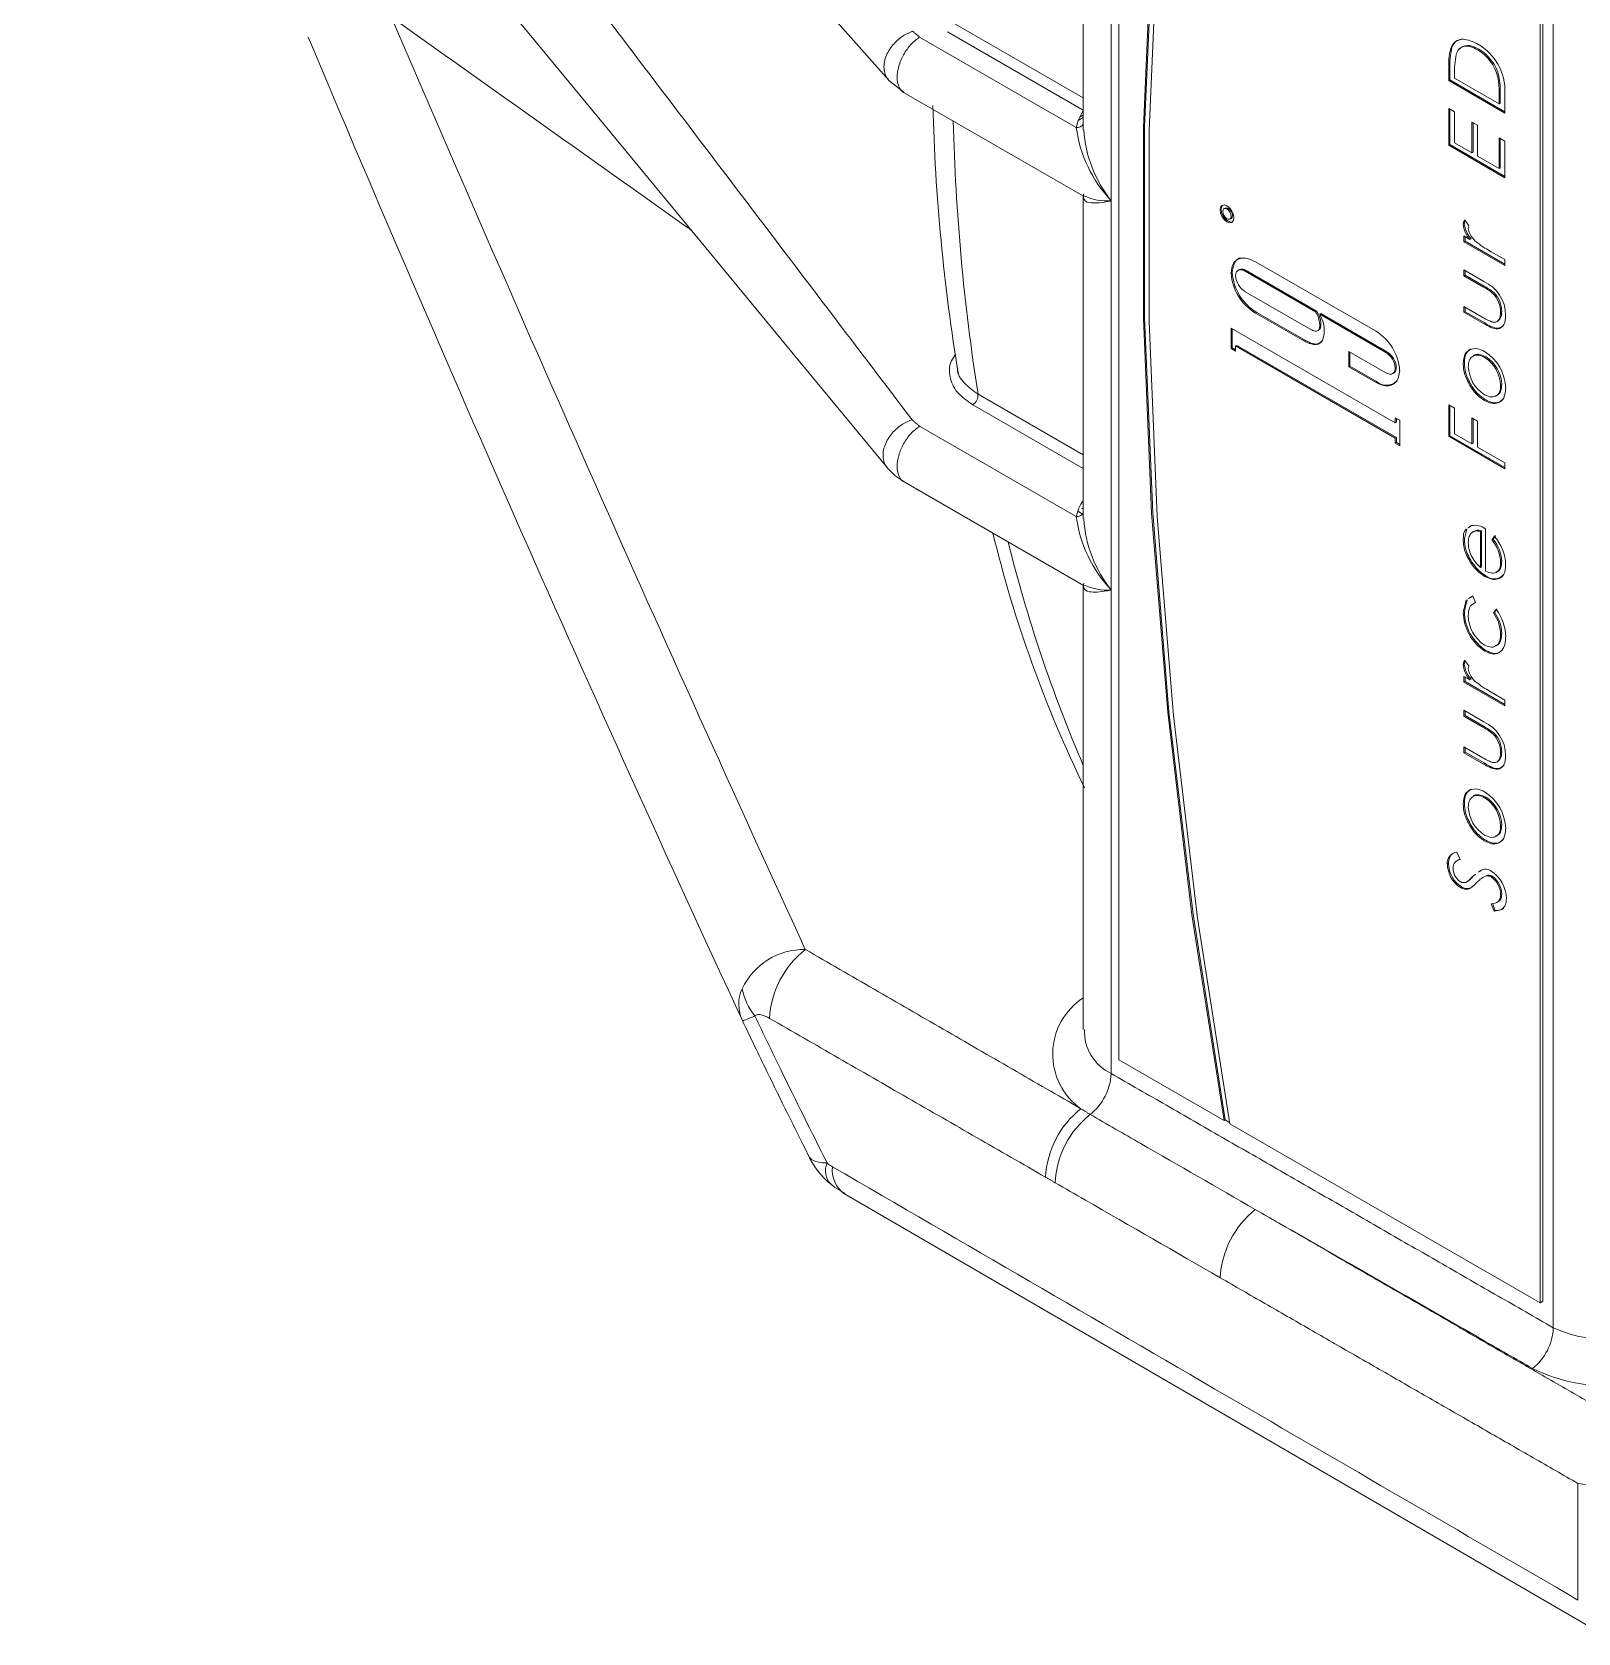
# Model space of a CAD drawing. Extents: x 8 to 113, y 1 to 87.
# Drawn here: x 24.211 to 26.157, y 59.961 to 61.976 of the extents above; entities that cross this region are included whole.
import ezdxf

# ---------------------------------------------------------------- set-up
doc = ezdxf.new("R2010")
doc.units = 0
doc.header["$MEASUREMENT"] = 0
doc.layers.add('OBJECT', color=7, linetype='CONTINUOUS')

msp = doc.modelspace()

# ---------------------------------------------------------------- linework, layer by layer
at = {"layer": 'OBJECT', "linetype": 'Continuous', "lineweight": 15}
for p, q in [((25.5792, 62.8258), (25.5792, 60.6823)), ((26.1262, 60.3448), (26.1262, 62.5295)), ((26.1095, 60.3762), (26.1095, 62.5196)), ((26.1131, 60.3782), (26.1131, 62.5216)), ((25.5345, 62.2596), (25.5345, 61.853)), ((25.5696, 62.2536), (25.5696, 61.7637)), ((25.3701, 61.9882), (25.5345, 61.8933)), ((25.3285, 61.9699), (25.5257, 61.856)), ((25.5345, 61.8776), (25.3634, 61.9764)), ((26.0323, 61.9546), (26.0309, 61.9538)), ((25.996, 61.9324), (25.9946, 61.9316)), ((25.9946, 61.9151), (25.9946, 61.9316)), ((25.996, 61.9159), (25.996, 61.9324)), ((26.0019, 61.9239), (26.0019, 61.9182)), ((26.0577, 61.9203), (26.0563, 61.9195)), ((25.2894, 61.9157), (25.309, 61.8999)), ((25.3062, 61.9015), (25.5356, 61.769)), ((25.996, 61.9159), (25.9946, 61.9151)), ((26.0653, 61.8742), (25.9946, 61.9151)), ((26.0653, 61.8759), (25.996, 61.9159)), ((26.0019, 61.9182), (26.0581, 61.8858)), ((26.0653, 61.8996), (26.0653, 61.8742)), ((25.9946, 61.8797), (26.0019, 61.8755)), ((25.9946, 61.8336), (25.9946, 61.8797)), ((25.996, 61.8344), (25.996, 61.8789)), ((26.0595, 61.8959), (26.0581, 61.8951)), ((26.0581, 61.8858), (26.0581, 61.8951)), ((26.0595, 61.8866), (26.0581, 61.8858)), ((26.0595, 61.8866), (26.0595, 61.8959)), ((25.5282, 61.8646), (25.5345, 61.8685)), ((25.5301, 61.8691), (25.5345, 61.8718)), ((26.0019, 61.8755), (26.0019, 61.8368)), ((26.0236, 61.8629), (26.0309, 61.8588)), ((26.0236, 61.8242), (26.0236, 61.8629)), ((26.0251, 61.825), (26.0251, 61.8621)), ((26.0309, 61.8588), (26.0309, 61.82)), ((26.0581, 61.843), (26.0653, 61.8389)), ((26.0581, 61.8043), (26.0581, 61.843)), ((26.0595, 61.8051), (26.0595, 61.8422)), ((26.0653, 61.8389), (26.0653, 61.7928)), ((25.996, 61.8344), (25.9946, 61.8336)), ((26.0653, 61.7928), (25.9946, 61.8336)), ((26.0653, 61.7944), (25.996, 61.8344)), ((26.0019, 61.8368), (26.0236, 61.8242)), ((26.0251, 61.825), (26.0236, 61.8242)), ((26.0309, 61.82), (26.0581, 61.8043)), ((26.0595, 61.8051), (26.0581, 61.8043)), ((25.5345, 61.7697), (25.5345, 61.3631)), ((25.5696, 61.7637), (25.5696, 61.2737)), ((25.7131, 61.7546), (25.7116, 61.7538)), ((25.7192, 61.7407), (25.7206, 61.7415)), ((26.0145, 61.7399), (26.02, 61.7327)), ((26.0142, 61.7353), (26.0128, 61.7345)), ((26.0137, 61.7194), (26.0213, 61.715)), ((26.0137, 61.7121), (26.0137, 61.7194)), ((26.0151, 61.7129), (26.0151, 61.7186)), ((26.0151, 61.7129), (26.0137, 61.7121)), ((26.0653, 61.6823), (26.0137, 61.7121)), ((26.0653, 61.6839), (26.0151, 61.7129)), ((26.0227, 61.7158), (26.0213, 61.715)), ((26.048, 61.6996), (26.0653, 61.6896)), ((25.7511, 61.687), (25.9023, 61.5998)), ((26.0653, 61.6896), (26.0653, 61.6823)), ((25.731, 61.677), (25.7292, 61.676)), ((25.7397, 61.6759), (25.7383, 61.6751)), ((25.8268, 61.624), (25.7383, 61.6751)), ((25.8282, 61.6248), (25.7397, 61.6759)), ((26.0137, 61.6767), (26.0388, 61.6622)), ((26.0137, 61.6694), (26.0137, 61.6767)), ((26.0151, 61.6702), (26.0137, 61.6694)), ((26.0376, 61.6555), (26.0137, 61.6694)), ((26.0151, 61.6702), (26.0151, 61.6759)), ((26.039, 61.6564), (26.0151, 61.6702)), ((25.7383, 61.6493), (25.8208, 61.6017)), ((26.039, 61.6564), (26.0376, 61.6555)), ((25.7528, 61.6232), (25.7514, 61.6224)), ((25.8101, 61.5885), (25.7514, 61.6224)), ((25.8115, 61.5894), (25.7528, 61.6232)), ((25.8282, 61.6248), (25.8268, 61.624)), ((25.8337, 61.6217), (25.8323, 61.6208)), ((25.9154, 61.5729), (25.8323, 61.6208)), ((25.9168, 61.5737), (25.8337, 61.6217)), ((26.0137, 61.6306), (26.0376, 61.6168)), ((26.0137, 61.6233), (26.0137, 61.6306)), ((26.0151, 61.6241), (26.0137, 61.6233)), ((26.0384, 61.6091), (26.0137, 61.6233)), ((26.0151, 61.6241), (26.0151, 61.6298)), ((26.0398, 61.6099), (26.0151, 61.6241)), ((26.0613, 61.6242), (26.0599, 61.6234)), ((25.7206, 61.6034), (25.9272, 61.4842)), ((25.7206, 61.5776), (25.7206, 61.6034)), ((25.722, 61.5785), (25.722, 61.6026)), ((25.8293, 61.5999), (25.8311, 61.6009)), ((25.8337, 61.6088), (25.8323, 61.608)), ((26.0398, 61.6099), (26.0384, 61.6091)), ((26.055, 61.6115), (26.0568, 61.6125)), ((25.722, 61.5785), (25.7206, 61.5776)), ((25.7262, 61.5744), (25.7206, 61.5776)), ((25.7262, 61.5761), (25.722, 61.5785)), ((25.7276, 61.5817), (25.7262, 61.5809)), ((25.7262, 61.5809), (25.7262, 61.5744)), ((25.9272, 61.4649), (25.7262, 61.5809)), ((25.9286, 61.4657), (25.7276, 61.5817)), ((25.8115, 61.5894), (25.8101, 61.5885)), ((25.8686, 61.5741), (25.9153, 61.5472)), ((25.8686, 61.5548), (25.8686, 61.5741)), ((25.87, 61.5556), (25.87, 61.5733)), ((25.9168, 61.5737), (25.9154, 61.5729)), ((26.0411, 61.5674), (26.0397, 61.5666)), ((25.87, 61.5556), (25.8686, 61.5548)), ((25.9023, 61.5353), (25.8686, 61.5548)), ((25.9037, 61.5361), (25.87, 61.5556)), ((25.9239, 61.5462), (25.9256, 61.5472)), ((25.9286, 61.554), (25.9272, 61.5532)), ((25.402, 61.5202), (25.5345, 61.4437)), ((25.9037, 61.5361), (25.9023, 61.5353)), ((26.0227, 61.5318), (26.0213, 61.531)), ((26.0613, 61.5322), (26.0599, 61.5314)), ((25.5345, 61.4265), (25.3954, 61.5068)), ((25.9946, 61.507), (26.0019, 61.5028)), ((25.9946, 61.4672), (25.9946, 61.507)), ((25.996, 61.468), (25.996, 61.5062)), ((26.0019, 61.5028), (26.0019, 61.4704)), ((25.5257, 61.3661), (25.3285, 61.4799)), ((25.9272, 61.4906), (25.9328, 61.4874)), ((25.9272, 61.4842), (25.9272, 61.4906)), ((25.9286, 61.485), (25.9272, 61.4842)), ((25.9286, 61.485), (25.9286, 61.4898)), ((25.9328, 61.4874), (25.9328, 61.4552)), ((26.0236, 61.4903), (26.0309, 61.4861)), ((26.0236, 61.4578), (26.0236, 61.4903)), ((26.0251, 61.4586), (26.0251, 61.4894)), ((26.0309, 61.4861), (26.0309, 61.4536)), ((25.9286, 61.4657), (25.9272, 61.4649)), ((25.9272, 61.4584), (25.9272, 61.4649)), ((25.9286, 61.4592), (25.9272, 61.4584)), ((25.9328, 61.4552), (25.9272, 61.4584)), ((25.9286, 61.4592), (25.9286, 61.4657)), ((25.9328, 61.4568), (25.9286, 61.4592)), ((25.996, 61.468), (25.9946, 61.4672)), ((26.0653, 61.4264), (25.9946, 61.4672)), ((26.0653, 61.428), (25.996, 61.468)), ((26.0019, 61.4704), (26.0236, 61.4578)), ((26.0251, 61.4586), (26.0236, 61.4578)), ((26.0309, 61.4536), (26.0653, 61.4337)), ((26.0653, 61.4337), (26.0653, 61.4264)), ((25.3062, 61.4116), (25.5356, 61.2791)), ((25.5345, 61.3688), (25.5275, 61.3728)), ((26.0359, 61.3481), (26.0345, 61.3473)), ((26.0345, 61.302), (26.0345, 61.3473)), ((26.0359, 61.3028), (26.0359, 61.3481)), ((26.0409, 61.3509), (26.0409, 61.2975)), ((26.049, 61.3366), (26.052, 61.3414)), ((26.0504, 61.3374), (26.049, 61.3366)), ((26.0504, 61.3374), (26.0534, 61.3422)), ((26.0238, 61.3086), (26.0224, 61.3077)), ((26.0359, 61.3028), (26.0345, 61.302)), ((26.0613, 61.3091), (26.0599, 61.3083)), ((25.5345, 61.2798), (25.5345, 60.7203)), ((26.0411, 61.2917), (26.0396, 61.2909)), ((25.5696, 61.2737), (25.5696, 60.665)), ((26.0249, 61.2662), (26.0282, 61.2581)), ((26.0508, 61.245), (26.0543, 61.2492)), ((26.0522, 61.2458), (26.0508, 61.245)), ((26.0522, 61.2458), (26.0557, 61.25)), ((26.0613, 61.2189), (26.0599, 61.2181)), ((26.0413, 61.1976), (26.0399, 61.1967)), ((26.0142, 61.1809), (26.0128, 61.1801)), ((26.0145, 61.1854), (26.02, 61.1782)), ((26.0137, 61.165), (26.0213, 61.1606)), ((26.0137, 61.1577), (26.0137, 61.165)), ((26.0151, 61.1585), (26.0137, 61.1577)), ((26.0653, 61.1278), (26.0137, 61.1577)), ((26.0151, 61.1585), (26.0151, 61.1642)), ((26.0653, 61.1295), (26.0151, 61.1585)), ((26.0227, 61.1614), (26.0213, 61.1606)), ((26.048, 61.1452), (26.0653, 61.1352)), ((26.0653, 61.1352), (26.0653, 61.1278)), ((26.0137, 61.1223), (26.0388, 61.1078)), ((26.0137, 61.115), (26.0137, 61.1223)), ((26.0151, 61.1158), (26.0137, 61.115)), ((26.0376, 61.1011), (26.0137, 61.115)), ((26.0151, 61.1158), (26.0151, 61.1215)), ((26.039, 61.1019), (26.0151, 61.1158)), ((26.039, 61.1019), (26.0376, 61.1011)), ((26.0137, 61.0762), (26.0376, 61.0624)), ((26.0137, 61.0689), (26.0137, 61.0762)), ((26.0151, 61.0697), (26.0151, 61.0754)), ((26.0151, 61.0697), (26.0137, 61.0689)), ((26.0384, 61.0546), (26.0137, 61.0689)), ((26.0398, 61.0555), (26.0151, 61.0697)), ((26.0398, 61.0555), (26.0384, 61.0546)), ((26.055, 61.0571), (26.0568, 61.0581)), ((26.0613, 61.0698), (26.0599, 61.069)), ((26.0411, 61.013), (26.0397, 61.0122)), ((26.0227, 60.9774), (26.0213, 60.9766)), ((26.0613, 60.9778), (26.0599, 60.977)), ((26.0062, 60.9335), (26.0044, 60.9325)), ((26.0048, 60.9436), (26.0091, 60.9345)), ((25.9942, 60.9296), (25.9928, 60.9287)), ((26.0266, 60.9144), (26.0252, 60.9136)), ((26.0424, 60.9143), (26.041, 60.9135)), ((26.0493, 60.9132), (26.0479, 60.9124)), ((26.0196, 60.9075), (26.0182, 60.9067)), ((26.0215, 60.8983), (26.0201, 60.8975)), ((26.0517, 60.8694), (26.0481, 60.8784)), ((26.0531, 60.8702), (26.0495, 60.8792)), ((26.055, 60.8802), (26.0567, 60.8812)), ((26.0613, 60.8903), (26.0599, 60.8895)), ((26.0531, 60.8702), (26.0517, 60.8694)), ((25.5792, 60.6823), (25.7118, 60.6058)), ((25.7132, 60.6066), (25.7118, 60.6058)), ((25.7132, 60.6066), (25.7187, 60.6034)), ((25.719, 60.6016), (26.1095, 60.3762)), ((25.234, 60.5134), (26.185, 59.9606)), ((26.1095, 60.3762), (26.1131, 60.3782)), ((26.1572, 60.0021), (26.1572, 60.1488))]:
    msp.add_line(p, q, dxfattribs=at)
at = {"layer": 'OBJECT', "linetype": 'Continuous', "lineweight": 15, "flags": 128}
for points in [[(24.2112, 63.1312), (24.7708, 62.5003), (24.9486, 62.2999), (25.0721, 62.1607), (25.2892, 61.9159)], [(25.7118, 62.7492), (25.6713, 62.5371), (25.6408, 62.3172), (25.6205, 62.09), (25.6103, 61.8561), (25.6103, 61.6161), (25.6205, 61.3704), (25.6408, 61.1197), (25.6713, 60.8647), (25.7118, 60.6058)], [(25.7132, 62.75), (25.6727, 62.5379), (25.6423, 62.318), (25.6219, 62.0909), (25.6117, 61.8569), (25.6117, 61.6169), (25.6219, 61.3712), (25.6423, 61.1205), (25.6727, 60.8655), (25.7132, 60.6066)], [(25.719, 60.6016), (25.6785, 60.8605), (25.648, 61.1156), (25.6276, 61.3663), (25.6174, 61.612), (25.6174, 61.8521), (25.6276, 62.086), (25.648, 62.3131), (25.6785, 62.533), (25.719, 62.745)], [(24.2338, 62.7049), (24.3022, 62.622), (24.3734, 62.5357), (24.4294, 62.4679), (24.4716, 62.4168), (24.5113, 62.3686), (24.5892, 62.2742), (24.6609, 62.1873), (24.697, 62.1435), (24.7352, 62.0973), (24.7883, 62.0329), (24.857, 61.9497), (24.9525, 61.834), (25.0674, 61.6947), (25.1715, 61.5687), (25.2876, 61.428)], [(25.7154, 61.7573), (25.7121, 61.7585), (25.7092, 61.7579), (25.7073, 61.7558), (25.7067, 61.7523), (25.7073, 61.748), (25.7092, 61.7437), (25.7121, 61.7398), (25.7154, 61.7371), (25.7188, 61.736), (25.7216, 61.7365), (25.7235, 61.7387), (25.7242, 61.7422), (25.7235, 61.7464), (25.7216, 61.7508), (25.7188, 61.7546), (25.7154, 61.7573)], [(25.71, 61.7583), (25.7087, 61.7566), (25.7081, 61.7531), (25.7087, 61.7488), (25.7106, 61.7445), (25.7135, 61.7406), (25.7168, 61.7379), (25.7202, 61.7368), (25.7223, 61.737)], [(25.7154, 61.7534), (25.7134, 61.7541), (25.7116, 61.7538), (25.7105, 61.7524), (25.7101, 61.7503), (25.7105, 61.7477), (25.7116, 61.745), (25.7134, 61.7427), (25.7154, 61.7411), (25.7174, 61.7404), (25.7192, 61.7407), (25.7203, 61.742), (25.7207, 61.7441), (25.7203, 61.7467), (25.7192, 61.7494), (25.7174, 61.7517), (25.7154, 61.7534)], [(25.7168, 61.7542), (25.7148, 61.7549), (25.7131, 61.7546), (25.7131, 61.7546)], [(25.7206, 61.7415), (25.7218, 61.7428), (25.7222, 61.745), (25.7218, 61.7476), (25.7206, 61.7502), (25.7189, 61.7526), (25.7168, 61.7542)], [(25.2878, 61.4276), (25.2975, 61.4179), (25.309, 61.4099)], [(25.2168, 60.5259), (25.2216, 60.5216), (25.2343, 60.5144)]]:
    msp.add_lwpolyline(points, dxfattribs=at)
at = {"layer": 'OBJECT', "linetype": 'Continuous', "lineweight": 15}
for centre, radius, start, end in [((71.615, 82.1334), 51.0881, 203.21526, 204.65593), ((59.487, 76.648), 37.887, 202.79389, 204.84118), ((25.9968, 61.9016), 0.0686, 358.2783, 60.1817), ((26.0031, 61.9067), 0.0547, 13.5555, 59.5318), ((26.0046, 61.9075), 0.0547, 13.5555, 59.5318), ((27.7885, 61.9445), 2.444, 181.4235, 189.4212), ((28.0025, 61.929), 2.6324, 181.4123, 188.9355), ((25.5828, 61.8444), 0.0582, 145.4773, 168.5133), ((25.5267, 61.8653), 0.00937, 264.2378, 326.4287), ((25.6912, 61.8781), 0.1669, 187.5983, 223.2561), ((25.6959, 61.8639), 0.1612, 183.8598, 218.4355), ((25.5643, 61.83), 0.0665, 244.8083, 274.5781), ((26.0445, 61.7368), 0.0318, 184.0978, 223.1315), ((26.0459, 61.7376), 0.0318, 184.0978, 223.1315), ((26.0467, 61.7337), 0.028, 188.8204, 233.8497), ((25.7839, 61.6769), 0.0635, 184.071, 239.126), ((25.7854, 61.6777), 0.0635, 184.071, 239.126), ((25.7513, 61.6708), 0.0251, 183.7554, 238.8512), ((26.0188, 61.6192), 0.0474, 0.6336, 65.0599), ((26.0261, 61.6234), 0.0338, 0.0719, 44.4642), ((26.0275, 61.6242), 0.0338, 0.0719, 44.4642), ((25.87, 61.5458), 0.0629, 3.7865, 59.128), ((25.9024, 61.5517), 0.0248, 3.3713, 58.5106), ((25.9038, 61.5525), 0.0248, 3.3713, 58.5106), ((26.0096, 61.5259), 0.0567, 1.8794, 57.9799), ((26.0165, 61.5299), 0.0434, 1.9376, 57.7623), ((26.018, 61.5308), 0.0434, 1.9376, 57.7623), ((25.916, 61.5501), 0.0186, 228.49, 314.6901), ((26.0633, 61.5569), 0.0442, 182.5292, 237.7678), ((25.3871, 61.5192), 0.0149, 303.7507, 3.5469), ((25.5267, 61.3754), 0.00937, 264.2464, 326.4201), ((25.6912, 61.3881), 0.1669, 187.5984, 223.2559), ((25.696, 61.374), 0.1613, 183.8681, 218.4272), ((26.9562, 61.7168), 1.5797, 193.6001, 205.9848), ((26.0145, 61.307), 0.0454, 1.6066, 40.5183), ((26.0159, 61.3079), 0.0454, 1.6066, 40.5183), ((26.0101, 61.304), 0.0561, 1.6486, 41.8051), ((27.21, 61.7726), 1.8235, 193.9056, 203.2482), ((25.5644, 61.3403), 0.0668, 244.8666, 274.519), ((26.0517, 61.3036), 0.0159, 228.2188, 318.6741), ((26.0725, 61.2468), 0.0597, 180.9421, 236.9864), ((26.0739, 61.2476), 0.0597, 180.9421, 236.9864), ((26.064, 61.2419), 0.0448, 180.3557, 236.7469), ((26.0074, 61.2136), 0.0589, 0.7063, 37.1238), ((26.0445, 61.1824), 0.0318, 184.0978, 223.1315), ((26.0459, 61.1832), 0.0318, 184.0978, 223.1315), ((26.0467, 61.1793), 0.028, 188.8204, 233.8497), ((26.0188, 61.0648), 0.0474, 0.634, 65.0598), ((26.0275, 61.0698), 0.0338, 0.0719, 44.4642), ((26.0261, 61.069), 0.0338, 0.0719, 44.4642), ((26.0096, 60.9715), 0.0567, 1.8799, 57.9796), ((26.0165, 60.9755), 0.0434, 1.937, 57.763), ((26.018, 60.9763), 0.0434, 1.937, 57.763), ((26.0633, 61.0025), 0.0442, 182.5292, 237.7682), ((26.0064, 60.93), 0.0137, 96.8822, 185.3588), ((26.0104, 60.9242), 0.0103, 96.811, 182.7284), ((26.0289, 60.9294), 0.0361, 181.0833, 237.1208), ((26.0303, 60.9302), 0.0361, 181.0833, 237.1208), ((26.0204, 60.9234), 0.0203, 179.1151, 236.0366), ((26.0407, 60.9099), 0.0122, 53.1598, 135.6704), ((26.0321, 60.8896), 0.0278, 359.8891, 55.3259), ((26.0245, 60.8841), 0.0427, 1.6806, 56.5319), ((26.0335, 60.8904), 0.0278, 359.8891, 55.3259), ((26.0135, 60.9132), 0.00796, 235.6283, 305.7162), ((25.1826, 60.7357), 0.0854, 88.6337, 155.1018), ((25.2565, 60.7287), 0.117, 127.8546, 177.1917), ((25.1495, 60.7519), 0.0486, 156.0058, 204.8187), ((25.1811, 60.7863), 0.0773, 190.9408, 219.2353), ((25.5803, 60.6894), 0.0843, 122.9097, 234.693), ((25.5947, 60.7182), 0.0588, 177.8623, 244.7732), ((25.4994, 60.6684), 0.0703, 308.4696, 357.1824), ((25.604, 60.5286), 0.1171, 128.2197, 177.1885), ((25.616, 60.5217), 0.1171, 128.4708, 177.1815), ((25.2801, 60.6044), 0.101, 203.9374, 231.1996), ((25.2359, 60.5428), 0.0258, 158.1931, 221.7349), ((25.255, 60.5434), 0.0365, 173.2764, 235.0469), ((25.8239, 60.4021), 0.1171, 128.4712, 177.1891), ((26.1915, 60.4872), 0.1567, 245.3477, 311.0144), ((26.056, 60.3482), 0.0703, 308.9155, 357.1931), ((26.1966, 60.4928), 0.2215, 244.1775, 307.603), ((26.1803, 60.3133), 0.1661, 262.0292, 295.8293)]:
    msp.add_arc(centre, radius, start, end, dxfattribs=at)
msp.add_ellipse((25.6549, 61.3608), major_axis=(0.1299, 0.0062), ratio=0.606667, start_param=2.725205, end_param=2.995658, dxfattribs=at)
for points in [[(25.319, 61.488), (24.5546, 62.4945)], [(25.0416, 61.7261), (24.6635, 61.9951)], [(25.3196, 61.9772), (25.3285, 61.9699)], [(25.3285, 61.4799), (25.319, 61.488)], [(25.5345, 61.3754), (25.5326, 61.3767)], [(26.0192, 61.3521), (26.0229, 61.3548)], [(26.0142, 61.3374), (26.0174, 61.3506)], [(26.0206, 61.3529), (26.023, 61.3546)], [(26.0128, 61.2458), (26.0165, 61.261)], [(26.0142, 61.2466), (26.0179, 61.2618)], [(26.0195, 61.2628), (26.0249, 61.2662)], [(26.0209, 61.2636), (26.0237, 61.2654)], [(26.0252, 60.9136), (26.0283, 60.9158)], [(26.0333, 60.9193), (26.0362, 60.9213)], [(26.019, 60.9073), (26.0196, 60.9075)], [(25.1847, 60.8211), (25.5316, 60.6206)], [(25.4871, 60.5344), (25.1396, 60.7344)], [(25.5696, 60.665), (26.1262, 60.3448)], [(25.5316, 60.6206), (25.5432, 60.6134)], [(25.499, 60.5275), (25.4871, 60.5344)], [(25.751, 60.4938), (26.2178, 60.224)], [(26.1572, 60.1488), (25.7069, 60.4078)]]:
    msp.add_open_spline(points, degree=1, dxfattribs=at)
for points, knots in [([(25.3196, 61.9772), (25.3161, 61.9757), (25.3082, 61.9724), (25.2989, 61.9647), (25.292, 61.9565), (25.2874, 61.9489), (25.2844, 61.9406), (25.2833, 61.9323), (25.2843, 61.9246), (25.2865, 61.9191), (25.2888, 61.9167), (25.2895, 61.916)], [0, 0, 0, 0, 0.134929, 0.303109, 0.400398, 0.50521, 0.615713, 0.7293, 0.842884, 0.953389, 1, 1, 1, 1]), ([(25.3285, 61.9699), (25.3247, 61.967), (25.3172, 61.9612), (25.3079, 61.9478), (25.3017, 61.9331), (25.2994, 61.9187), (25.3019, 61.9073), (25.3055, 61.9009), (25.3088, 61.9001), (25.309, 61.9001)], [0, 0, 0, 0, 0.164784, 0.329568, 0.494353, 0.65914, 0.823926, 0.988712, 1, 1, 1, 1]), ([(25.9972, 61.956), (25.9989, 61.9591), (26.0024, 61.9654), (26.0143, 61.9687), (26.0246, 61.964), (26.0309, 61.9611)], [0, 0, 0, 0, 0.28027, 0.560717, 1, 1, 1, 1]), ([(25.9986, 61.9568), (26.0002, 61.9602), (26.0028, 61.9654), (26.008, 61.9663), (26.0099, 61.9667)], [0, 0, 0, 0, 0.6435666, 1, 1, 1, 1]), ([(26.0323, 61.9546), (26.029, 61.9563), (26.0223, 61.9596), (26.0142, 61.9591), (26.0096, 61.957), (26.0085, 61.9549), (26.0085, 61.9549)], [0, 0, 0, 0, 0.358068, 0.715415, 0.996611, 1, 1, 1, 1]), ([(25.9946, 61.9316), (25.9946, 61.9365), (25.9946, 61.9452), (25.9964, 61.9527), (25.9972, 61.956)], [0, 0, 0, 0, 0.560442, 1, 1, 1, 1]), ([(25.996, 61.9324), (25.996, 61.9373), (25.9961, 61.946), (25.9978, 61.9535), (25.9986, 61.9568)], [0, 0, 0, 0, 0.560442, 1, 1, 1, 1]), ([(26.0039, 61.9479), (26.0032, 61.9437), (26.0019, 61.9361), (26.0019, 61.9277), (26.0019, 61.9239)], [0, 0, 0, 0, 0.559546, 1, 1, 1, 1]), ([(26.0309, 61.9538), (26.0276, 61.9555), (26.0209, 61.9588), (26.0126, 61.9585), (26.0067, 61.9547), (26.0048, 61.9502), (26.0039, 61.9479)], [0, 0, 0, 0, 0.280166, 0.559767, 0.779785, 1, 1, 1, 1]), ([(26.0581, 61.8951), (26.0581, 61.8995), (26.0581, 61.9074), (26.0568, 61.9158), (26.0563, 61.9195)], [0, 0, 0, 0, 0.56043, 1, 1, 1, 1]), ([(26.0595, 61.8959), (26.0595, 61.9003), (26.0595, 61.9082), (26.0583, 61.9166), (26.0577, 61.9203)], [0, 0, 0, 0, 0.56043, 1, 1, 1, 1]), ([(25.5696, 61.7637), (25.5695, 61.7636), (25.5679, 61.7633), (25.5566, 61.761), (25.5426, 61.7602), (25.5344, 61.7639), (25.5349, 61.7708), (25.5351, 61.7723)], [0, 0, 0, 0, 0.004073, 0.078361, 0.562153, 0.904438, 1, 1, 1, 1]), ([(26.0128, 61.7345), (26.0129, 61.7357), (26.0131, 61.7378), (26.0141, 61.7392), (26.0145, 61.7399)], [0, 0, 0, 0, 0.559253, 1, 1, 1, 1]), ([(26.0142, 61.7353), (26.0143, 61.7365), (26.0144, 61.738), (26.015, 61.739), (26.0151, 61.7391)], [0, 0, 0, 0, 0.84127, 1, 1, 1, 1]), ([(26.02, 61.7327), (26.0198, 61.7321), (26.0193, 61.7312), (26.0192, 61.73), (26.0191, 61.7294)], [0, 0, 0, 0, 0.560434, 1, 1, 1, 1]), ([(26.0302, 61.7112), (26.0335, 61.7088), (26.0394, 61.7045), (26.0454, 61.7011), (26.048, 61.6996)], [0, 0, 0, 0, 0.559663, 1, 1, 1, 1]), ([(25.7206, 61.6724), (25.7212, 61.677), (25.7224, 61.6863), (25.7312, 61.6915), (25.741, 61.692), (25.7477, 61.6887), (25.7511, 61.687)], [0, 0, 0, 0, 0.279036, 0.558876, 0.779383, 1, 1, 1, 1]), ([(25.722, 61.6732), (25.7227, 61.6777), (25.7239, 61.6868), (25.7298, 61.6917), (25.7337, 61.6918), (25.7337, 61.6918)], [0, 0, 0, 0, 0.498316, 0.998068, 1, 1, 1, 1]), ([(25.7397, 61.6759), (25.738, 61.6767), (25.7346, 61.6783), (25.7321, 61.6773), (25.7308, 61.6768)], [0, 0, 0, 0, 0.519556, 1, 1, 1, 1]), ([(25.7383, 61.6751), (25.7366, 61.6759), (25.7331, 61.6775), (25.7292, 61.6764), (25.7266, 61.6736), (25.7263, 61.6707), (25.7262, 61.6692)], [0, 0, 0, 0, 0.280005, 0.559721, 0.779914, 1, 1, 1, 1]), ([(26.0502, 61.6471), (26.0479, 61.6489), (26.0437, 61.6521), (26.0395, 61.6545), (26.0376, 61.6555)], [0, 0, 0, 0, 0.559384, 1, 1, 1, 1]), ([(26.0516, 61.6479), (26.0493, 61.6497), (26.0451, 61.6529), (26.0409, 61.6553), (26.039, 61.6564)], [0, 0, 0, 0, 0.559384, 1, 1, 1, 1]), ([(25.8323, 61.608), (25.8319, 61.611), (25.8312, 61.6163), (25.8282, 61.6216), (25.8268, 61.624)], [0, 0, 0, 0, 0.55818, 1, 1, 1, 1]), ([(25.8337, 61.6088), (25.8333, 61.6118), (25.8326, 61.6171), (25.8296, 61.6225), (25.8282, 61.6248)], [0, 0, 0, 0, 0.55818, 1, 1, 1, 1]), ([(25.8323, 61.6208), (25.8341, 61.6169), (25.8375, 61.6098), (25.8377, 61.6033), (25.8379, 61.6005)], [0, 0, 0, 0, 0.558524, 1, 1, 1, 1]), ([(26.0376, 61.6168), (26.0399, 61.6155), (26.044, 61.6131), (26.048, 61.6116), (26.0497, 61.611)], [0, 0, 0, 0, 0.5604, 1, 1, 1, 1]), ([(26.0662, 61.6197), (26.0659, 61.6153), (26.0653, 61.6066), (26.055, 61.5999), (26.0447, 61.6056), (26.0384, 61.6091)], [0, 0, 0, 0, 0.2809724, 0.5597798, 1, 1, 1, 1]), ([(26.0497, 61.611), (26.0514, 61.6109), (26.0549, 61.6107), (26.059, 61.6149), (26.0596, 61.6202), (26.0599, 61.6234)], [0, 0, 0, 0, 0.280116, 0.560552, 1, 1, 1, 1]), ([(26.0565, 61.6126), (26.0576, 61.6134), (26.0607, 61.6157), (26.0611, 61.6209), (26.0613, 61.6242)], [0, 0, 0, 0, 0.35691, 1, 1, 1, 1]), ([(25.8379, 61.6005), (25.8376, 61.596), (25.837, 61.5872), (25.8268, 61.58), (25.8164, 61.5853), (25.8101, 61.5885)], [0, 0, 0, 0, 0.281237, 0.560071, 1, 1, 1, 1]), ([(25.8208, 61.6017), (25.8225, 61.6008), (25.8259, 61.5991), (25.8302, 61.5997), (25.832, 61.6034), (25.8322, 61.6064), (25.8323, 61.608)], [0, 0, 0, 0, 0.280776, 0.559083, 0.779242, 1, 1, 1, 1]), ([(25.8308, 61.6011), (25.831, 61.6011), (25.8324, 61.6013), (25.8334, 61.6044), (25.8336, 61.6073), (25.8337, 61.6088)], [0, 0, 0, 0, 0.093378, 0.546074, 1, 1, 1, 1]), ([(26.0642, 61.6079), (26.0622, 61.6059), (26.0564, 61.6003), (26.0463, 61.6061), (26.0398, 61.6099)], [0, 0, 0, 0, 0.349561, 1, 1, 1, 1]), ([(25.8357, 61.5882), (25.8338, 61.5862), (25.8281, 61.5805), (25.8181, 61.5858), (25.8115, 61.5894)], [0, 0, 0, 0, 0.341548, 1, 1, 1, 1]), ([(26.0142, 61.5595), (26.0146, 61.5641), (26.0154, 61.5723), (26.0205, 61.5757), (26.0227, 61.5772)], [0, 0, 0, 0, 0.559175, 1, 1, 1, 1]), ([(26.0213, 61.5764), (26.0244, 61.5773), (26.0299, 61.5788), (26.0366, 61.5755), (26.0396, 61.574)], [0, 0, 0, 0, 0.559213, 1, 1, 1, 1]), ([(25.3954, 61.5068), (25.3882, 61.5119), (25.3739, 61.5221), (25.3654, 61.5419), (25.3654, 61.5588), (25.3721, 61.5678), (25.374, 61.5704)], [0, 0, 0, 0, 0.292194, 0.584354, 0.877365, 1, 1, 1, 1]), ([(26.0128, 61.5586), (26.0132, 61.5632), (26.014, 61.5714), (26.019, 61.5749), (26.0213, 61.5764)], [0, 0, 0, 0, 0.559175, 1, 1, 1, 1]), ([(26.0213, 61.531), (26.0185, 61.5363), (26.0136, 61.5457), (26.013, 61.5547), (26.0128, 61.5586)], [0, 0, 0, 0, 0.558877, 1, 1, 1, 1]), ([(26.0227, 61.5318), (26.02, 61.5371), (26.015, 61.5465), (26.0144, 61.5555), (26.0142, 61.5595)], [0, 0, 0, 0, 0.558877, 1, 1, 1, 1]), ([(26.0397, 61.5666), (26.0367, 61.568), (26.0306, 61.5707), (26.024, 61.568), (26.0198, 61.5628), (26.0193, 61.5576), (26.0191, 61.555)], [0, 0, 0, 0, 0.27959, 0.559402, 0.779657, 1, 1, 1, 1]), ([(26.0411, 61.5674), (26.0381, 61.5687), (26.0322, 61.5713), (26.0267, 61.5701), (26.0251, 61.5678), (26.025, 61.5677)], [0, 0, 0, 0, 0.48623, 0.972845, 1, 1, 1, 1]), ([(25.3764, 61.5526), (25.3764, 61.5523), (25.3757, 61.546), (25.3834, 61.5338), (25.3958, 61.5247), (25.402, 61.5202)], [0, 0, 0, 0, 0.0253009, 0.5126942, 1, 1, 1, 1]), ([(25.9328, 61.5499), (25.9321, 61.5453), (25.9309, 61.5361), (25.9222, 61.5308), (25.9124, 61.5304), (25.9057, 61.5337), (25.9023, 61.5353)], [0, 0, 0, 0, 0.279105, 0.558844, 0.77938, 1, 1, 1, 1]), ([(25.9153, 61.5472), (25.917, 61.5464), (25.9204, 61.5448), (25.9243, 61.546), (25.9268, 61.5488), (25.927, 61.5517), (25.9272, 61.5532)], [0, 0, 0, 0, 0.280026, 0.559809, 0.779896, 1, 1, 1, 1]), ([(25.9254, 61.5472), (25.9255, 61.5472), (25.9267, 61.5475), (25.9281, 61.5497), (25.9284, 61.5526), (25.9286, 61.554)], [0, 0, 0, 0, 0.047789, 0.523876, 1, 1, 1, 1]), ([(26.0396, 61.5122), (26.0358, 61.5148), (26.029, 61.5195), (26.0237, 61.5275), (26.0213, 61.531)], [0, 0, 0, 0, 0.55929, 1, 1, 1, 1]), ([(26.0411, 61.513), (26.0373, 61.5157), (26.0304, 61.5204), (26.0251, 61.5283), (26.0227, 61.5318)], [0, 0, 0, 0, 0.55929, 1, 1, 1, 1]), ([(26.0662, 61.5278), (26.0658, 61.5234), (26.065, 61.5147), (26.0577, 61.5089), (26.0489, 61.5078), (26.0427, 61.5108), (26.0396, 61.5122)], [0, 0, 0, 0, 0.2797757, 0.5591885, 0.7795912, 1, 1, 1, 1]), ([(26.0397, 61.5195), (26.0427, 61.5182), (26.0486, 61.5157), (26.0554, 61.518), (26.0593, 61.5236), (26.0597, 61.5288), (26.0599, 61.5314)], [0, 0, 0, 0, 0.279613, 0.559156, 0.779508, 1, 1, 1, 1]), ([(26.0535, 61.5187), (26.0547, 61.5189), (26.0578, 61.5195), (26.0606, 61.5246), (26.0611, 61.5297), (26.0613, 61.5322)], [0, 0, 0, 0, 0.230545, 0.61515, 1, 1, 1, 1]), ([(26.0629, 61.5145), (26.0615, 61.5129), (26.0583, 61.5092), (26.0503, 61.5088), (26.0441, 61.5116), (26.0411, 61.513)], [0, 0, 0, 0, 0.2959923, 0.6479914, 1, 1, 1, 1]), ([(25.319, 61.488), (25.3155, 61.4866), (25.3075, 61.4834), (25.298, 61.4759), (25.291, 61.4678), (25.2864, 61.4602), (25.2833, 61.452), (25.2821, 61.4437), (25.2832, 61.436), (25.2852, 61.4307), (25.2873, 61.4285), (25.2878, 61.428)], [0, 0, 0, 0, 0.136947, 0.307666, 0.40644, 0.512856, 0.62505, 0.740381, 0.855711, 0.967909, 1, 1, 1, 1]), ([(25.3285, 61.4799), (25.3247, 61.4771), (25.3172, 61.4713), (25.3079, 61.4579), (25.3017, 61.4432), (25.2994, 61.4287), (25.3019, 61.4174), (25.3055, 61.4109), (25.3088, 61.4102), (25.309, 61.4101)], [0, 0, 0, 0, 0.164784, 0.32957, 0.494354, 0.659144, 0.823927, 0.988711, 1, 1, 1, 1]), ([(26.0229, 61.3548), (26.026, 61.3551), (26.0316, 61.3557), (26.038, 61.3524), (26.0409, 61.3509)], [0, 0, 0, 0, 0.5588899, 1, 1, 1, 1]), ([(26.0128, 61.3366), (26.0129, 61.342), (26.0131, 61.3478), (26.0163, 61.35), (26.0165, 61.3502)], [0, 0, 0, 0, 0.939616, 1, 1, 1, 1]), ([(26.0224, 61.3077), (26.0193, 61.3132), (26.0137, 61.323), (26.013, 61.3325), (26.0128, 61.3366)], [0, 0, 0, 0, 0.5585814, 1, 1, 1, 1]), ([(26.0238, 61.3086), (26.0207, 61.314), (26.0151, 61.3238), (26.0145, 61.3333), (26.0142, 61.3374)], [0, 0, 0, 0, 0.5585814, 1, 1, 1, 1]), ([(26.0345, 61.3473), (26.0321, 61.3478), (26.0272, 61.3488), (26.0223, 61.3454), (26.0196, 61.34), (26.0193, 61.3356), (26.0191, 61.3333)], [0, 0, 0, 0, 0.280138, 0.559193, 0.779593, 1, 1, 1, 1]), ([(26.0359, 61.3481), (26.0334, 61.3487), (26.0292, 61.3497), (26.0264, 61.3474), (26.0252, 61.3464)], [0, 0, 0, 0, 0.587194, 1, 1, 1, 1]), ([(26.0191, 61.3333), (26.0193, 61.33), (26.0198, 61.3241), (26.0227, 61.3179), (26.0239, 61.3152)], [0, 0, 0, 0, 0.559437, 1, 1, 1, 1]), ([(26.0239, 61.3152), (26.0257, 61.3124), (26.0288, 61.3074), (26.0328, 61.3036), (26.0345, 61.302)], [0, 0, 0, 0, 0.558777, 1, 1, 1, 1]), ([(26.0396, 61.2909), (26.0361, 61.2933), (26.0299, 61.2976), (26.0247, 61.3046), (26.0224, 61.3077)], [0, 0, 0, 0, 0.559448, 1, 1, 1, 1]), ([(26.0411, 61.2917), (26.0375, 61.2941), (26.0313, 61.2984), (26.0261, 61.3054), (26.0238, 61.3086)], [0, 0, 0, 0, 0.559448, 1, 1, 1, 1]), ([(26.0662, 61.3056), (26.0659, 61.3012), (26.0652, 61.2926), (26.0576, 61.2872), (26.0488, 61.2866), (26.0427, 61.2895), (26.0396, 61.2909)], [0, 0, 0, 0, 0.279889, 0.558862, 0.779475, 1, 1, 1, 1]), ([(26.0409, 61.2975), (26.0437, 61.2963), (26.0493, 61.2938), (26.0556, 61.2959), (26.0594, 61.301), (26.0597, 61.3059), (26.0599, 61.3083)], [0, 0, 0, 0, 0.279966, 0.559367, 0.779527, 1, 1, 1, 1]), ([(26.054, 61.2967), (26.0551, 61.2969), (26.058, 61.2974), (26.0607, 61.3019), (26.0611, 61.3067), (26.0613, 61.3091)], [0, 0, 0, 0, 0.222977, 0.611213, 1, 1, 1, 1]), ([(25.5696, 61.2737), (25.5695, 61.2737), (25.5679, 61.2734), (25.5566, 61.271), (25.5426, 61.2702), (25.5344, 61.274), (25.5349, 61.2809), (25.5351, 61.2823)], [0, 0, 0, 0, 0.004072, 0.078362, 0.562151, 0.904439, 1, 1, 1, 1]), ([(26.0282, 61.2581), (26.0252, 61.2564), (26.0199, 61.2534), (26.0194, 61.2452), (26.0191, 61.2416)], [0, 0, 0, 0, 0.558439, 1, 1, 1, 1]), ([(26.0599, 61.2181), (26.0594, 61.2232), (26.0585, 61.2322), (26.0532, 61.2411), (26.0508, 61.245)], [0, 0, 0, 0, 0.558787, 1, 1, 1, 1]), ([(26.0613, 61.2189), (26.0608, 61.224), (26.0599, 61.233), (26.0546, 61.2419), (26.0522, 61.2458)], [0, 0, 0, 0, 0.558787, 1, 1, 1, 1]), ([(26.0394, 61.2044), (26.0425, 61.2031), (26.0488, 61.2005), (26.0556, 61.2035), (26.0593, 61.2099), (26.0597, 61.2154), (26.0599, 61.2181)], [0, 0, 0, 0, 0.279339, 0.55878, 0.779268, 1, 1, 1, 1]), ([(26.0662, 61.2143), (26.0659, 61.2099), (26.0651, 61.2009), (26.0583, 61.194), (26.0495, 61.1923), (26.0431, 61.1953), (26.0399, 61.1967)], [0, 0, 0, 0, 0.280078, 0.559648, 0.77981, 1, 1, 1, 1]), ([(26.0529, 61.2037), (26.0544, 61.2041), (26.0579, 61.205), (26.0607, 61.2108), (26.0611, 61.2162), (26.0613, 61.2189)], [0, 0, 0, 0, 0.2658472, 0.6327206, 1, 1, 1, 1]), ([(26.062, 61.199), (26.061, 61.1976), (26.0583, 61.1941), (26.0508, 61.1932), (26.0445, 61.1961), (26.0413, 61.1976)], [0, 0, 0, 0, 0.237324, 0.618637, 1, 1, 1, 1]), ([(26.0128, 61.1801), (26.0129, 61.1813), (26.0131, 61.1834), (26.0141, 61.1848), (26.0145, 61.1854)], [0, 0, 0, 0, 0.559253, 1, 1, 1, 1]), ([(26.0142, 61.1809), (26.0143, 61.1821), (26.0144, 61.1836), (26.015, 61.1846), (26.0151, 61.1847)], [0, 0, 0, 0, 0.84127, 1, 1, 1, 1]), ([(26.02, 61.1782), (26.0198, 61.1777), (26.0193, 61.1768), (26.0192, 61.1756), (26.0191, 61.175)], [0, 0, 0, 0, 0.560434, 1, 1, 1, 1]), ([(26.0302, 61.1567), (26.0335, 61.1544), (26.0394, 61.1501), (26.0454, 61.1467), (26.048, 61.1452)], [0, 0, 0, 0, 0.559663, 1, 1, 1, 1]), ([(26.0502, 61.0926), (26.0479, 61.0944), (26.0437, 61.0976), (26.0395, 61.1001), (26.0376, 61.1011)], [0, 0, 0, 0, 0.559384, 1, 1, 1, 1]), ([(26.0516, 61.0935), (26.0493, 61.0953), (26.0451, 61.0985), (26.0409, 61.1009), (26.039, 61.1019)], [0, 0, 0, 0, 0.559384, 1, 1, 1, 1]), ([(26.0376, 61.0624), (26.0399, 61.0611), (26.044, 61.0587), (26.048, 61.0572), (26.0497, 61.0566)], [0, 0, 0, 0, 0.5604004, 1, 1, 1, 1]), ([(26.0662, 61.0653), (26.0659, 61.0609), (26.0653, 61.0522), (26.055, 61.0455), (26.0447, 61.0512), (26.0384, 61.0546)], [0, 0, 0, 0, 0.28098, 0.559785, 1, 1, 1, 1]), ([(26.0642, 61.0535), (26.0622, 61.0515), (26.0564, 61.0459), (26.0463, 61.0517), (26.0398, 61.0555)], [0, 0, 0, 0, 0.349565, 1, 1, 1, 1]), ([(26.0497, 61.0566), (26.0514, 61.0565), (26.0549, 61.0563), (26.059, 61.0605), (26.0596, 61.0658), (26.0599, 61.069)], [0, 0, 0, 0, 0.28011, 0.560553, 1, 1, 1, 1]), ([(26.0565, 61.0582), (26.0576, 61.059), (26.0607, 61.0612), (26.0611, 61.0665), (26.0613, 61.0698)], [0, 0, 0, 0, 0.356918, 1, 1, 1, 1]), ([(26.0128, 61.0042), (26.0132, 61.0088), (26.014, 61.017), (26.019, 61.0205), (26.0213, 61.022)], [0, 0, 0, 0, 0.559171, 1, 1, 1, 1]), ([(26.0142, 61.0051), (26.0146, 61.0096), (26.0154, 61.0179), (26.0205, 61.0213), (26.0227, 61.0228)], [0, 0, 0, 0, 0.559171, 1, 1, 1, 1]), ([(26.0397, 61.0122), (26.0367, 61.0136), (26.0306, 61.0162), (26.024, 61.0136), (26.0198, 61.0084), (26.0193, 61.0032), (26.0191, 61.0005)], [0, 0, 0, 0, 0.27959, 0.559397, 0.779651, 1, 1, 1, 1]), ([(26.0213, 61.022), (26.0244, 61.0229), (26.0299, 61.0244), (26.0366, 61.021), (26.0396, 61.0196)], [0, 0, 0, 0, 0.55921, 1, 1, 1, 1]), ([(26.0411, 61.013), (26.0381, 61.0143), (26.0322, 61.0169), (26.0267, 61.0156), (26.0251, 61.0134), (26.025, 61.0133)], [0, 0, 0, 0, 0.486229, 0.972835, 1, 1, 1, 1]), ([(26.0213, 60.9766), (26.0185, 60.9819), (26.0136, 60.9913), (26.013, 61.0003), (26.0128, 61.0042)], [0, 0, 0, 0, 0.558872, 1, 1, 1, 1]), ([(26.0227, 60.9774), (26.02, 60.9827), (26.015, 60.9921), (26.0144, 61.0011), (26.0142, 61.0051)], [0, 0, 0, 0, 0.558872, 1, 1, 1, 1]), ([(26.0396, 60.9578), (26.0358, 60.9604), (26.029, 60.9651), (26.0237, 60.9731), (26.0213, 60.9766)], [0, 0, 0, 0, 0.559286, 1, 1, 1, 1]), ([(26.0411, 60.9586), (26.0373, 60.9613), (26.0304, 60.966), (26.0251, 60.9739), (26.0227, 60.9774)], [0, 0, 0, 0, 0.559286, 1, 1, 1, 1]), ([(26.0662, 60.9734), (26.0658, 60.969), (26.065, 60.9603), (26.0577, 60.9545), (26.0489, 60.9534), (26.0427, 60.9563), (26.0396, 60.9578)], [0, 0, 0, 0, 0.279784, 0.559191, 0.779593, 1, 1, 1, 1]), ([(26.0397, 60.9651), (26.0427, 60.9638), (26.0486, 60.9612), (26.0554, 60.9636), (26.0593, 60.9692), (26.0597, 60.9744), (26.0599, 60.977)], [0, 0, 0, 0, 0.279618, 0.559164, 0.779512, 1, 1, 1, 1]), ([(26.0535, 60.9643), (26.0547, 60.9645), (26.0578, 60.9651), (26.0606, 60.9702), (26.0611, 60.9753), (26.0613, 60.9778)], [0, 0, 0, 0, 0.230555, 0.615155, 1, 1, 1, 1]), ([(26.0629, 60.9601), (26.0615, 60.9584), (26.0583, 60.9548), (26.0503, 60.9543), (26.0441, 60.9572), (26.0411, 60.9586)], [0, 0, 0, 0, 0.2959923, 0.6479914, 1, 1, 1, 1]), ([(25.9942, 60.9296), (25.9945, 60.9319), (25.9949, 60.9366), (25.9972, 60.9404), (25.999, 60.9412), (25.9993, 60.9413)], [0, 0, 0, 0, 0.465775, 0.931561, 1, 1, 1, 1]), ([(26.009, 60.9347), (26.008, 60.9344), (26.0069, 60.9341), (26.006, 60.9334), (26.006, 60.9334)], [0, 0, 0, 0, 0.960579, 1, 1, 1, 1]), ([(26.0182, 60.9067), (26.0195, 60.9079), (26.0219, 60.9101), (26.0242, 60.9126), (26.0252, 60.9136)], [0, 0, 0, 0, 0.5598939, 1, 1, 1, 1]), ([(26.0196, 60.9075), (26.0209, 60.9088), (26.0233, 60.911), (26.0256, 60.9134), (26.0266, 60.9144)], [0, 0, 0, 0, 0.5598939, 1, 1, 1, 1]), ([(26.041, 60.9135), (26.0386, 60.9123), (26.0345, 60.9102), (26.0312, 60.9068), (26.0297, 60.9053)], [0, 0, 0, 0, 0.559485, 1, 1, 1, 1]), ([(26.0479, 60.9124), (26.0465, 60.913), (26.044, 60.9141), (26.0419, 60.9137), (26.041, 60.9135)], [0, 0, 0, 0, 0.558971, 1, 1, 1, 1]), ([(26.0493, 60.9132), (26.0479, 60.9138), (26.0454, 60.9149), (26.0433, 60.9145), (26.0424, 60.9143)], [0, 0, 0, 0, 0.558971, 1, 1, 1, 1]), ([(26.0201, 60.8975), (26.0182, 60.8971), (26.015, 60.8964), (26.011, 60.8983), (26.0093, 60.8991)], [0, 0, 0, 0, 0.559824, 1, 1, 1, 1]), ([(26.0215, 60.8983), (26.0197, 60.8979), (26.0164, 60.8972), (26.0125, 60.8991), (26.0107, 60.8999)], [0, 0, 0, 0, 0.559824, 1, 1, 1, 1]), ([(26.0297, 60.9053), (26.0281, 60.9036), (26.0252, 60.9005), (26.0216, 60.8984), (26.0201, 60.8975)], [0, 0, 0, 0, 0.560395, 1, 1, 1, 1]), ([(26.0481, 60.8784), (26.0513, 60.8789), (26.0558, 60.8797), (26.0594, 60.8846), (26.0597, 60.8879), (26.0599, 60.8895)], [0, 0, 0, 0, 0.559314, 0.779789, 1, 1, 1, 1]), ([(26.0672, 60.8853), (26.0669, 60.8824), (26.0664, 60.8767), (26.061, 60.8705), (26.0552, 60.8698), (26.0517, 60.8694)], [0, 0, 0, 0, 0.279873, 0.559673, 1, 1, 1, 1]), ([(26.0636, 60.8735), (26.0634, 60.8733), (26.0611, 60.8703), (26.0569, 60.8702), (26.0531, 60.8702)], [0, 0, 0, 0, 0.076276, 1, 1, 1, 1]), ([(26.0563, 60.8817), (26.057, 60.8818), (26.0589, 60.8823), (26.0608, 60.8855), (26.0611, 60.8887), (26.0613, 60.8903)], [0, 0, 0, 0, 0.229076, 0.614768, 1, 1, 1, 1]), ([(25.1212, 60.7374), (25.1192, 60.7365), (25.112, 60.7335), (25.1066, 60.7315), (25.1055, 60.7314), (25.1055, 60.7315), (25.1055, 60.7315)], [0, 0, 0, 0, 0.215721, 0.750497, 0.993074, 1, 1, 1, 1]), ([(25.1884, 60.5622), (25.1709, 60.5973), (25.1428, 60.6536), (25.1157, 60.7102), (25.1055, 60.7315)], [0, 0, 0, 0, 0.62316, 1, 1, 1, 1]), ([(25.1396, 60.7344), (25.136, 60.7362), (25.1304, 60.7391), (25.1245, 60.7394), (25.1221, 60.7384), (25.1214, 60.7377), (25.1212, 60.7374)], [0, 0, 0, 0, 0.530132, 0.8278, 0.942249, 1, 1, 1, 1]), ([(25.1212, 60.7374), (25.132, 60.7149), (25.1616, 60.653), (25.1924, 60.5915), (25.212, 60.5523)], [0, 0, 0, 0, 0.363151, 1, 1, 1, 1]), ([(25.5432, 60.6134), (25.5644, 60.6012), (25.6337, 60.5613), (25.703, 60.5215), (25.751, 60.4938)], [0, 0, 0, 0, 0.3061456, 1, 1, 1, 1]), ([(25.212, 60.5523), (25.2099, 60.5524), (25.2013, 60.5525), (25.1927, 60.5556), (25.1892, 60.5602), (25.1885, 60.5622), (25.1884, 60.5622)], [0, 0, 0, 0, 0.17405, 0.699799, 0.993595, 1, 1, 1, 1]), ([(25.212, 60.5523), (25.2135, 60.5511), (25.2157, 60.5494), (25.2179, 60.5481), (25.2187, 60.5476)], [0, 0, 0, 0, 0.678875, 1, 1, 1, 1]), ([(25.2187, 60.5476), (25.3843, 60.4513), (25.6972, 60.2695), (26.01, 60.0876), (26.1572, 60.0021)], [0, 0, 0, 0, 0.529531, 1, 1, 1, 1]), ([(25.7069, 60.4078), (25.6504, 60.4404), (25.5811, 60.4803), (25.5118, 60.5202), (25.499, 60.5275)], [0, 0, 0, 0, 0.816356, 1, 1, 1, 1]), ([(26.1001, 60.2935), (26.0789, 60.3057), (25.9727, 60.3666), (25.8563, 60.4334), (25.7612, 60.4879), (25.751, 60.4938)], [0, 0, 0, 0, 0.182513, 0.912568, 1, 1, 1, 1])]:
    msp.add_open_spline(points, degree=3, knots=knots, dxfattribs=at)

doc.saveas('drawing.dxf')
